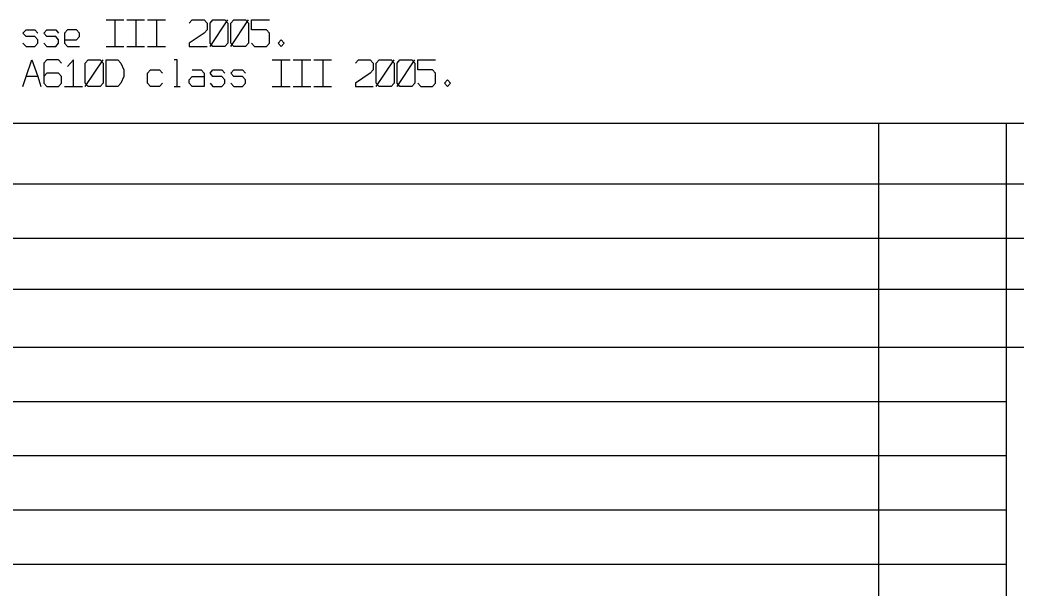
# Model space of a CAD drawing. Extents: x -262 to 926, y -118 to 722.
# Drawn here: x 462.1 to 638.6, y -17.5 to 83.4 of the extents above; entities that cross this region are included whole.
import ezdxf

# ---------------------------------------------------------------- set-up
doc = ezdxf.new("R2010")
doc.units = 0
doc.layers.add('1', color=1, linetype='CONTINUOUS')

msp = doc.modelspace()

# ---------------------------------------------------------------- linework, layer by layer
at = {"layer": '1'}
for p, q in [((477.38, 83.37), (480.53, 83.37)), ((478.95, 83.37), (478.95, 78.67)), ((481.05, 83.37), (484.2, 83.37)), ((482.63, 83.37), (482.63, 78.67)), ((484.73, 83.37), (487.88, 83.37)), ((486.3, 83.37), (486.3, 78.67)), ((492.08, 82.8), (492.6, 83.37)), ((492.6, 83.37), (494.73, 83.37)), ((494.73, 83.37), (495.25, 82.8)), ((495.78, 82.8), (496.3, 83.37)), ((495.78, 78.67), (498.93, 83.37)), ((496.3, 83.37), (498.4, 83.37)), ((498.4, 83.37), (498.93, 82.8)), ((499.45, 82.8), (499.98, 83.37)), ((499.45, 78.67), (502.6, 83.37)), ((499.98, 83.37), (502.08, 83.37)), ((502.08, 83.37), (502.6, 82.8)), ((503.13, 81.6), (503.13, 83.37)), ((503.13, 83.37), (506.28, 83.37)), ((462.65, 81.02), (463.2, 81.6)), ((463.2, 81.6), (464.78, 81.6)), ((464.78, 81.6), (465.3, 81.02)), ((466.35, 81.02), (466.88, 81.6)), ((466.88, 81.6), (468.45, 81.6)), ((468.45, 81.6), (468.98, 81.02)), ((470.55, 81.6), (470.03, 81.02)), ((472.13, 81.6), (470.55, 81.6)), ((472.65, 81.02), (472.13, 81.6)), ((495.25, 81.6), (494.73, 81.02)), ((495.25, 82.8), (495.25, 81.6)), ((495.78, 79.25), (495.78, 82.8)), ((498.93, 82.8), (498.93, 79.25)), ((499.45, 79.25), (499.45, 82.8)), ((502.6, 82.8), (502.6, 79.25)), ((505.75, 81.6), (503.13, 81.6)), ((506.28, 81.02), (505.75, 81.6)), ((463.2, 80.42), (462.65, 81.02)), ((464.78, 80.42), (463.2, 80.42)), ((465.3, 79.85), (464.78, 80.42)), ((465.3, 79.25), (465.3, 79.85)), ((466.88, 80.42), (466.35, 81.02)), ((468.45, 80.42), (466.88, 80.42)), ((468.98, 79.85), (468.45, 80.42)), ((468.98, 79.25), (468.98, 79.85)), ((470.03, 81.02), (470.03, 79.25)), ((470.03, 79.85), (472.13, 79.85)), ((472.13, 79.85), (472.65, 80.42)), ((472.65, 80.42), (472.65, 81.02)), ((494.73, 81.02), (492.08, 79.25)), ((506.28, 79.25), (506.28, 81.02)), ((507.85, 79.25), (508.38, 79.85)), ((508.38, 79.85), (508.9, 79.25)), ((462.65, 79.25), (463.2, 78.67)), ((463.2, 78.67), (464.78, 78.67)), ((464.78, 78.67), (465.3, 79.25)), ((466.35, 79.25), (466.88, 78.67)), ((466.88, 78.67), (468.45, 78.67)), ((468.45, 78.67), (468.98, 79.25)), ((470.03, 79.25), (470.55, 78.67)), ((470.55, 78.67), (472.65, 78.67)), ((477.38, 78.67), (480.53, 78.67)), ((481.05, 78.67), (484.2, 78.67)), ((484.73, 78.67), (487.88, 78.67)), ((492.08, 79.25), (492.08, 78.67)), ((492.08, 78.67), (495.25, 78.67)), ((496.3, 78.67), (495.78, 79.25)), ((498.4, 78.67), (496.3, 78.67)), ((498.93, 79.25), (498.4, 78.67)), ((499.98, 78.67), (499.45, 79.25)), ((502.08, 78.67), (499.98, 78.67)), ((502.6, 79.25), (502.08, 78.67)), ((503.13, 79.25), (503.65, 78.67)), ((503.65, 78.67), (505.75, 78.67)), ((505.75, 78.67), (506.28, 79.25)), ((508.38, 78.67), (507.85, 79.25)), ((508.9, 79.25), (508.38, 78.67)), ((463.2, 73.35), (464.25, 76.3)), ((464.25, 76.3), (465.3, 73.35)), ((466.88, 76.3), (466.35, 75.72)), ((468.98, 76.3), (466.88, 76.3)), ((469.5, 75.72), (468.98, 76.3)), ((471.6, 76.3), (470.55, 75.12)), ((471.6, 71.6), (471.6, 76.3)), ((473.7, 75.72), (474.23, 76.3)), ((473.7, 71.6), (476.85, 76.3)), ((474.23, 76.3), (476.33, 76.3)), ((476.33, 76.3), (476.85, 75.72)), ((477.38, 71.6), (477.38, 76.3)), ((477.38, 76.3), (479.48, 76.3)), ((479.48, 76.3), (480, 75.72)), ((489.98, 76.3), (489.45, 76.3)), ((489.98, 71.6), (489.98, 76.3)), ((506.8, 76.3), (509.95, 76.3)), ((508.38, 76.3), (508.38, 71.6)), ((510.48, 76.3), (513.63, 76.3)), ((512.05, 76.3), (512.05, 71.6)), ((514.15, 76.3), (517.3, 76.3)), ((515.73, 76.3), (515.73, 71.6)), ((521.5, 75.72), (522.03, 76.3)), ((522.03, 76.3), (524.15, 76.3)), ((524.15, 76.3), (524.68, 75.72)), ((525.2, 75.72), (525.73, 76.3)), ((525.2, 71.6), (528.35, 76.3)), ((525.73, 76.3), (527.83, 76.3)), ((527.83, 76.3), (528.35, 75.72)), ((528.88, 75.72), (529.4, 76.3)), ((528.88, 71.6), (532.03, 76.3)), ((529.4, 76.3), (531.5, 76.3)), ((531.5, 76.3), (532.03, 75.72)), ((532.55, 74.55), (532.55, 76.3)), ((532.55, 76.3), (535.7, 76.3)), ((466.35, 75.72), (466.35, 72.17)), ((473.7, 72.17), (473.7, 75.72)), ((476.85, 75.72), (476.85, 72.17)), ((480, 75.72), (480.53, 74.55)), ((480.53, 74.55), (480.53, 73.35)), ((484.73, 73.95), (485.25, 74.55)), ((485.25, 74.55), (486.83, 74.55)), ((486.83, 74.55), (487.35, 73.95)), ((492.6, 74.55), (494.2, 74.55)), ((494.2, 74.55), (494.73, 73.95)), ((495.78, 73.95), (496.3, 74.55)), ((496.3, 74.55), (497.88, 74.55)), ((497.88, 74.55), (498.4, 73.95)), ((499.45, 73.95), (499.98, 74.55)), ((499.98, 74.55), (501.55, 74.55)), ((501.55, 74.55), (502.08, 73.95)), ((524.68, 74.55), (524.15, 73.95)), ((524.68, 75.72), (524.68, 74.55)), ((525.2, 72.17), (525.2, 75.72)), ((528.35, 75.72), (528.35, 72.17)), ((528.88, 72.17), (528.88, 75.72)), ((532.03, 75.72), (532.03, 72.17)), ((535.18, 74.55), (532.55, 74.55)), ((535.7, 73.95), (535.18, 74.55)), ((462.65, 71.6), (463.2, 73.35)), ((465.3, 73.35), (463.2, 73.35)), ((465.3, 73.35), (465.83, 71.6)), ((466.88, 73.95), (466.35, 73.35)), ((468.98, 73.95), (466.88, 73.95)), ((469.5, 73.35), (468.98, 73.95)), ((469.5, 72.17), (469.5, 73.35)), ((480.53, 73.35), (480, 72.17)), ((484.73, 72.17), (484.73, 73.95)), ((492.08, 72.77), (492.6, 73.35)), ((492.08, 72.17), (492.08, 72.77)), ((492.6, 73.35), (494.73, 73.35)), ((494.73, 73.95), (494.73, 71.6)), ((496.3, 73.35), (495.78, 73.95)), ((497.88, 73.35), (496.3, 73.35)), ((498.4, 72.77), (497.88, 73.35)), ((498.4, 72.17), (498.4, 72.77)), ((499.98, 73.35), (499.45, 73.95)), ((501.55, 73.35), (499.98, 73.35)), ((502.08, 72.77), (501.55, 73.35)), ((502.08, 72.17), (502.08, 72.77)), ((524.15, 73.95), (521.5, 72.17)), ((535.7, 72.17), (535.7, 73.95)), ((537.28, 72.17), (537.8, 72.77)), ((537.8, 72.77), (538.33, 72.17)), ((466.35, 72.17), (466.88, 71.6)), ((466.88, 71.6), (468.98, 71.6)), ((468.98, 71.6), (469.5, 72.17)), ((470.03, 71.6), (473.18, 71.6)), ((474.23, 71.6), (473.7, 72.17)), ((476.33, 71.6), (474.23, 71.6)), ((476.85, 72.17), (476.33, 71.6)), ((479.48, 71.6), (477.38, 71.6)), ((480, 72.17), (479.48, 71.6)), ((485.25, 71.6), (484.73, 72.17)), ((486.83, 71.6), (485.25, 71.6)), ((487.35, 72.17), (486.83, 71.6)), ((489.45, 71.6), (490.5, 71.6)), ((492.6, 71.6), (492.08, 72.17)), ((494.73, 71.6), (492.6, 71.6)), ((495.78, 72.17), (496.3, 71.6)), ((496.3, 71.6), (497.88, 71.6)), ((497.88, 71.6), (498.4, 72.17)), ((499.45, 72.17), (499.98, 71.6)), ((499.98, 71.6), (501.55, 71.6)), ((501.55, 71.6), (502.08, 72.17)), ((506.8, 71.6), (509.95, 71.6)), ((510.48, 71.6), (513.63, 71.6)), ((514.15, 71.6), (517.3, 71.6)), ((521.5, 72.17), (521.5, 71.6)), ((521.5, 71.6), (524.68, 71.6)), ((525.73, 71.6), (525.2, 72.17)), ((527.83, 71.6), (525.73, 71.6)), ((528.35, 72.17), (527.83, 71.6)), ((529.4, 71.6), (528.88, 72.17)), ((531.5, 71.6), (529.4, 71.6)), ((532.03, 72.17), (531.5, 71.6)), ((532.55, 72.17), (533.08, 71.6)), ((533.08, 71.6), (535.18, 71.6)), ((535.18, 71.6), (535.7, 72.17)), ((537.8, 71.6), (537.28, 72.17)), ((538.33, 72.17), (537.8, 71.6)), ((899.93, 65.02), (353.88, 65.02)), ((614.18, -70.8), (614.18, 65.02)), ((636.8, -93.43), (636.8, 65.02)), ((899.93, 54.27), (353.88, 54.27)), ((899.93, 44.65), (353.88, 44.65)), ((900.2, 35.6), (354.18, 35.6)), ((353.88, 25.4), (636.8, 25.4)), ((636.8, 25.4), (899.93, 25.4)), ((353.88, 15.77), (636.8, 15.77)), ((353.88, 6.17), (636.8, 6.17)), ((353.88, -3.45), (636.8, -3.45)), ((353.88, -13.08), (636.8, -13.08))]:
    msp.add_line(p, q, dxfattribs=at)

doc.saveas('drawing.dxf')
